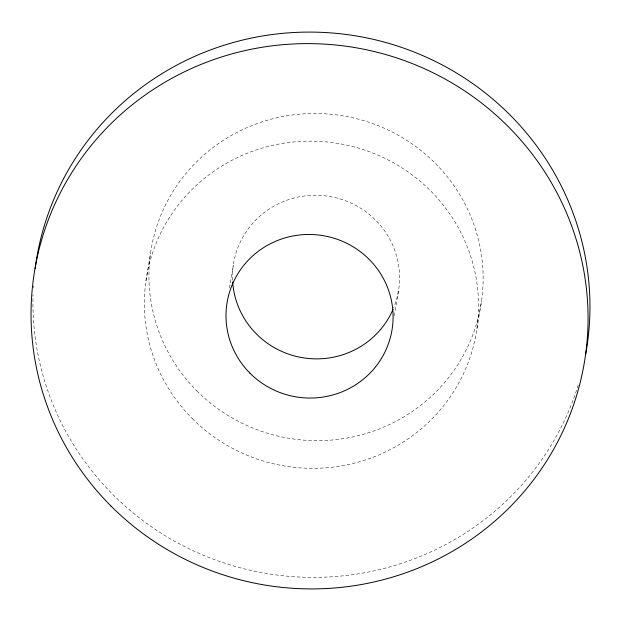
<?xml version="1.0" encoding="UTF-8"?>
<svg xmlns="http://www.w3.org/2000/svg" width="621" height="621" viewBox="0 0 621 621"><rect width="100%" height="100%" fill="white"/><g stroke="black" fill="none" stroke-linecap="round" stroke-linejoin="round"><path stroke-width="0.47" stroke-dasharray="3.1 2.33" d="M145.974 280.816L150.554 253.151M229.498 288.051L233.294 265.113M394.343 315.802L398.775 289.037M476.936 328.664L481.516 300.999M578.198 385.012A278.666 272.479 9.4 0 1 266.883 573.548A278.666 272.479 9.4 0 1 33.068 294.633M33.363 287.888A278.666 272.479 9.4 0 1 33.48 285.963M232.572 280.234A83.602 81.747 9.4 0 1 329.906 196.515A83.602 81.747 9.4 0 1 393.636 307.931M192.277 418.562A167.204 163.486 9.4 0 0 472.488 349.576A167.204 163.486 9.4 0 0 269.599 146.075A167.204 163.486 9.4 0 0 192.277 418.562M196.857 390.896A167.204 163.486 9.4 0 0 477.068 321.919A167.204 163.486 9.4 0 0 274.179 118.409A167.204 163.486 9.4 0 0 196.857 390.896"/><path stroke-width="0.93" d="M35.133 268.676A278.666 272.479 9.4 0 1 353.116 35.459A278.666 272.479 9.4 0 1 585.712 354.117M392.946 309.569A83.602 81.747 9.4 0 1 302.163 357.634A83.602 81.747 9.4 0 1 232.673 282.019M110.918 505.968A278.666 272.479 9.4 0 0 577.934 390.997A278.666 272.479 9.4 0 0 239.791 51.822A278.666 272.479 9.4 0 0 110.918 505.968M249.96 373.174A83.602 81.747 9.4 0 0 390.058 338.686A83.602 81.747 9.4 0 0 288.618 236.927A83.602 81.747 9.4 0 0 249.96 373.174"/></g></svg>
